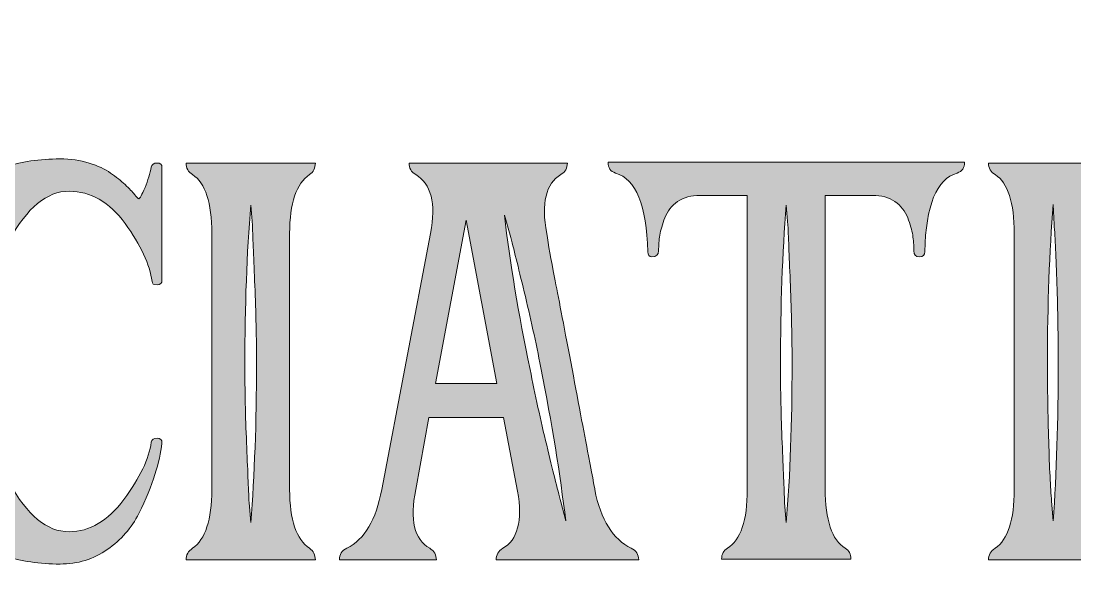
# Model space of a CAD drawing. Extents: x 68 to 882, y -1074 to 317.
# Drawn here: x 480.8 to 733.6, y -704 to -571.7 of the extents above; entities that cross this region are included whole.
import ezdxf

# ---------------------------------------------------------------- set-up
doc = ezdxf.new("R2010")
doc.units = 0
doc.header["$MEASUREMENT"] = 0
doc.layers.add('Layer 1', color=7, linetype='Continuous', lineweight=0)

# ---------------------------------------------------------------- blocks, each defined once
blk = doc.blocks.new('Block_7')
at = {"layer": 'Layer 1', "true_color": 0x000000, "transparency": 33554687}
h = blk.add_hatch(color=18, dxfattribs=at)
h.dxf.hatch_style = 2
edge = h.paths.add_edge_path()
edge.add_spline(control_points=[(471.63, -618.34), (471.63, -618.34), (473.42, -615.75), (473.42, -615.75), (472.89, -616.29), (472.16, -617.02), (471.23, -617.94), (470.7, -618.47), (469.97, -619.47), (469.04, -620.93), (468.91, -621.06), (468.68, -621.36), (468.35, -621.82), (468.01, -622.29), (467.78, -622.65), (467.65, -622.92), (467.52, -623.05), (467.12, -623.84), (466.46, -625.3), (464.87, -628.22), (463.41, -632.4), (462.08, -637.83), (460.89, -643.8), (460.29, -649.11), (460.29, -653.75), (460.42, -664.89), (462.41, -674.37), (466.26, -682.19), (467.72, -685.11), (469.37, -687.56), (471.23, -689.55), (471.23, -689.55), (473.42, -691.74), (473.42, -691.74), (473.02, -691.21), (472.36, -690.41), (471.43, -689.35), (469.97, -687.23), (468.65, -684.65), (467.45, -681.59), (464.53, -674.17), (463.08, -664.89), (463.08, -653.75), (462.94, -649.5), (463.34, -644.33), (464.27, -638.23), (465.33, -632.66), (466.46, -628.55), (467.65, -625.9), (467.78, -625.64), (467.95, -625.2), (468.15, -624.61), (468.35, -624.01), (468.51, -623.65), (468.65, -623.51), (468.78, -623.25), (468.94, -622.88), (469.14, -622.42), (469.34, -621.96), (469.51, -621.66), (469.64, -621.52), (470.44, -619.93), (471.1, -618.87), (471.63, -618.34)], knot_values=[0, 0, 0, 0, 1, 1, 1, 2, 2, 2, 3, 3, 3, 4, 4, 4, 5, 5, 5, 6, 6, 6, 7, 7, 7, 8, 8, 8, 9, 9, 9, 10, 10, 10, 11, 11, 11, 12, 12, 12, 13, 13, 13, 14, 14, 14, 15, 15, 15, 16, 16, 16, 17, 17, 17, 18, 18, 18, 19, 19, 19, 20, 20, 20, 21, 21, 21, 21], degree=3, periodic=0)
edge = h.paths.add_edge_path()
edge.add_spline(control_points=[(492.32, -612.57), (487.01, -612.57), (482.24, -616.48), (477.99, -624.31), (473.75, -632.13), (471.56, -641.88), (471.43, -653.55), (471.56, -665.08), (473.75, -674.77), (477.99, -682.59), (482.24, -690.41), (487.01, -694.32), (492.32, -694.32), (497.22, -694.32), (501.6, -691.74), (505.44, -686.57), (509.29, -681.39), (511.48, -676.82), (512.01, -672.84), (512.14, -672.18), (512.6, -671.85), (513.4, -671.85), (514.2, -671.85), (514.59, -672.24), (514.59, -673.04), (514.33, -675.3), (513.76, -677.81), (512.9, -680.6), (512.04, -683.38), (510.75, -686.5), (509.02, -689.95), (507.3, -693.4), (504.78, -696.28), (501.47, -698.6), (498.15, -700.92), (494.37, -702.08), (490.13, -702.08), (485.22, -702.08), (480.74, -701.42), (476.7, -700.09), (472.65, -698.77), (469.31, -697.04), (466.66, -694.92), (464, -692.8), (461.68, -690.25), (459.69, -687.26), (457.71, -684.28), (456.18, -681.36), (455.12, -678.51), (454.06, -675.66), (453.23, -672.51), (452.63, -669.06), (452.04, -665.62), (451.64, -662.77), (451.44, -660.51), (451.24, -658.26), (451.14, -655.93), (451.14, -653.55), (451.14, -653.55), (451.14, -653.35), (451.14, -653.35), (451.14, -650.96), (451.24, -648.64), (451.44, -646.39), (451.64, -644.13), (452.04, -641.28), (452.63, -637.83), (453.23, -634.39), (454.06, -631.24), (455.12, -628.39), (456.18, -625.54), (457.71, -622.62), (459.69, -619.63), (461.68, -616.65), (464, -614.1), (466.66, -611.98), (469.31, -609.86), (472.65, -608.13), (476.7, -606.8), (480.74, -605.48), (485.22, -604.81), (490.13, -604.81), (492.65, -604.81), (494.97, -605.15), (497.09, -605.81), (499.21, -606.47), (500.93, -607.27), (502.26, -608.2), (503.58, -609.13), (504.75, -610.05), (505.74, -610.98), (506.74, -611.91), (507.5, -612.71), (508.03, -613.37), (508.56, -614.03), (508.89, -614.36), (509.02, -614.36), (509.29, -614.36), (509.79, -613.47), (510.52, -611.68), (511.24, -609.89), (511.74, -608.26), (512.01, -606.8), (512.14, -606.14), (512.6, -605.81), (513.4, -605.81), (514.2, -605.81), (514.59, -606.14), (514.59, -606.8), (514.59, -606.8), (514.59, -633.86), (514.59, -633.86), (514.59, -634.65), (514.2, -635.05), (513.4, -635.05), (512.6, -635.05), (512.21, -634.78), (512.21, -634.25), (511.68, -630.14), (509.52, -625.5), (505.74, -620.33), (501.96, -615.16), (497.49, -612.57), (492.32, -612.57)], knot_values=[0, 0, 0, 0, 1, 1, 1, 2, 2, 2, 3, 3, 3, 4, 4, 4, 5, 5, 5, 6, 6, 6, 7, 7, 7, 8, 8, 8, 9, 9, 9, 10, 10, 10, 11, 11, 11, 12, 12, 12, 13, 13, 13, 14, 14, 14, 15, 15, 15, 16, 16, 16, 17, 17, 17, 18, 18, 18, 19, 19, 19, 20, 20, 20, 21, 21, 21, 22, 22, 22, 23, 23, 23, 24, 24, 24, 25, 25, 25, 26, 26, 26, 27, 27, 27, 28, 28, 28, 29, 29, 29, 30, 30, 30, 31, 31, 31, 32, 32, 32, 33, 33, 33, 34, 34, 34, 35, 35, 35, 36, 36, 36, 37, 37, 37, 38, 38, 38, 39, 39, 39, 40, 40, 40, 41, 41, 41, 41], degree=3, periodic=0)
h = blk.add_hatch(color=18, dxfattribs=at)
h.dxf.hatch_style = 2
edge = h.paths.add_edge_path()
edge.add_spline(control_points=[(535.88, -692.14), (536.8, -680.73), (537.27, -668.07), (537.27, -654.14), (537.27, -647.91), (537.13, -641.61), (536.87, -635.25), (536.6, -628.88), (536.4, -624.04), (536.27, -620.73), (536.27, -620.73), (535.88, -615.95), (535.88, -615.95), (534.95, -627.36), (534.48, -640.09), (534.48, -654.14), (534.48, -660.38), (534.61, -666.64), (534.88, -672.94), (535.15, -679.24), (535.34, -684.05), (535.48, -687.36), (535.48, -687.36), (535.88, -692.14), (535.88, -692.14)], knot_values=[0, 0, 0, 0, 1, 1, 1, 2, 2, 2, 3, 3, 3, 4, 4, 4, 5, 5, 5, 6, 6, 6, 7, 7, 7, 8, 8, 8, 8], degree=3, periodic=0)
edge = h.paths.add_edge_path()
edge.add_spline(control_points=[(545.22, -684.18), (545.22, -691.47), (546.81, -696.18), (550, -698.3), (550.92, -698.97), (551.39, -699.89), (551.39, -701.09), (551.39, -701.09), (520.36, -701.09), (520.36, -701.09), (520.36, -699.89), (520.89, -698.97), (521.95, -698.3), (525, -696.18), (526.53, -691.47), (526.53, -684.18), (526.53, -684.18), (526.53, -622.72), (526.53, -622.72), (526.53, -615.29), (525, -610.58), (521.95, -608.59), (520.89, -607.93), (520.36, -607), (520.36, -605.81), (520.36, -605.81), (551.39, -605.81), (551.39, -605.81), (551.39, -607), (550.92, -607.93), (550, -608.59), (546.81, -610.72), (545.22, -615.43), (545.22, -622.72), (545.22, -622.72), (545.22, -684.18), (545.22, -684.18)], knot_values=[0, 0, 0, 0, 1, 1, 1, 2, 2, 2, 3, 3, 3, 4, 4, 4, 5, 5, 5, 6, 6, 6, 7, 7, 7, 8, 8, 8, 9, 9, 9, 10, 10, 10, 11, 11, 11, 12, 12, 12, 12], degree=3, periodic=0)
h = blk.add_hatch(color=18, dxfattribs=at)
h.dxf.hatch_style = 2
edge = h.paths.add_edge_path()
edge.add_spline(control_points=[(602.91, -655.34), (604.1, -661.44), (605.42, -667.51), (606.89, -673.54), (608.34, -679.57), (609.47, -684.11), (610.27, -687.16), (610.27, -687.16), (611.46, -691.74), (611.46, -691.74), (610.13, -680.6), (608.14, -668.34), (605.49, -654.94), (604.3, -648.84), (602.97, -642.78), (601.51, -636.74), (600.05, -630.71), (598.93, -626.17), (598.13, -623.11), (598.13, -623.11), (596.74, -618.34), (596.74, -618.34), (598.06, -629.61), (600.12, -641.95), (602.91, -655.34)], knot_values=[0, 0, 0, 0, 1, 1, 1, 2, 2, 2, 3, 3, 3, 4, 4, 4, 5, 5, 5, 6, 6, 6, 7, 7, 7, 8, 8, 8, 8], degree=3, periodic=0)
edge = h.paths.add_edge_path()
edge.add_spline(control_points=[(580.23, -658.72), (580.23, -658.72), (594.95, -658.72), (594.95, -658.72), (594.95, -658.72), (587.59, -619.53), (587.59, -619.53), (587.59, -619.53), (580.23, -658.72), (580.23, -658.72)], knot_values=[0, 0, 0, 0, 1, 1, 1, 2, 2, 2, 3, 3, 3, 3], degree=3, periodic=0)
edge = h.paths.add_edge_path()
edge.add_spline(control_points=[(627.17, -698.3), (628.37, -698.83), (628.96, -699.76), (628.96, -701.09), (628.96, -701.09), (594.75, -701.09), (594.75, -701.09), (594.75, -699.89), (595.28, -698.97), (596.34, -698.3), (599.92, -696.31), (601.12, -691.74), (599.92, -684.58), (599.92, -684.58), (596.54, -666.87), (596.54, -666.87), (596.54, -666.87), (578.64, -666.87), (578.64, -666.87), (578.64, -666.87), (575.46, -684.18), (575.46, -684.18), (574, -691.47), (575.12, -696.18), (578.84, -698.3), (579.9, -698.97), (580.43, -699.89), (580.43, -701.09), (580.43, -701.09), (557.16, -701.09), (557.16, -701.09), (557.16, -699.76), (557.75, -698.83), (558.95, -698.3), (563.19, -696.18), (565.98, -691.47), (567.3, -684.18), (567.3, -684.18), (579.04, -622.72), (579.04, -622.72), (580.36, -615.43), (579.17, -610.72), (575.46, -608.59), (574.39, -607.93), (573.87, -607), (573.87, -605.81), (573.87, -605.81), (611.86, -605.81), (611.86, -605.81), (611.86, -607), (611.33, -607.93), (610.27, -608.59), (606.69, -610.72), (605.56, -615.43), (606.89, -622.72), (607.28, -625.37), (607.91, -628.88), (608.77, -633.26), (609.64, -637.63), (610.93, -644.4), (612.65, -653.55), (614.38, -662.7), (615.8, -670.22), (616.93, -676.12), (618.06, -682.03), (618.55, -684.71), (618.42, -684.18), (619.88, -691.47), (622.8, -696.18), (627.17, -698.3)], knot_values=[0, 0, 0, 0, 1, 1, 1, 2, 2, 2, 3, 3, 3, 4, 4, 4, 5, 5, 5, 6, 6, 6, 7, 7, 7, 8, 8, 8, 9, 9, 9, 10, 10, 10, 11, 11, 11, 12, 12, 12, 13, 13, 13, 14, 14, 14, 15, 15, 15, 16, 16, 16, 17, 17, 17, 18, 18, 18, 19, 19, 19, 20, 20, 20, 21, 21, 21, 22, 22, 22, 23, 23, 23, 23], degree=3, periodic=0)
h = blk.add_hatch(color=18, dxfattribs=at)
h.dxf.hatch_style = 2
edge = h.paths.add_edge_path()
edge.add_spline(control_points=[(664.37, -692.14), (665.3, -680.73), (665.76, -668.07), (665.76, -654.14), (665.76, -647.91), (665.63, -641.61), (665.37, -635.25), (665.1, -628.88), (664.9, -624.04), (664.77, -620.73), (664.77, -620.73), (664.37, -615.95), (664.37, -615.95), (663.44, -627.36), (662.98, -640.09), (662.98, -654.14), (662.98, -660.38), (663.11, -666.64), (663.38, -672.94), (663.64, -679.24), (663.84, -684.05), (663.97, -687.36), (663.97, -687.36), (664.37, -692.14), (664.37, -692.14)], knot_values=[0, 0, 0, 0, 1, 1, 1, 2, 2, 2, 3, 3, 3, 4, 4, 4, 5, 5, 5, 6, 6, 6, 7, 7, 7, 8, 8, 8, 8], degree=3, periodic=0)
edge = h.paths.add_edge_path()
edge.add_spline(control_points=[(621.61, -605.61), (621.61, -605.61), (707.14, -605.61), (707.14, -605.61), (707.14, -606.94), (706.54, -607.8), (705.35, -608.2), (700.44, -609.66), (697.85, -615.95), (697.59, -627.09), (697.59, -627.89), (697.16, -628.29), (696.3, -628.29), (695.43, -628.29), (695, -627.82), (695, -626.89), (695, -625.57), (694.9, -624.31), (694.7, -623.11), (694.51, -621.92), (694.11, -620.53), (693.51, -618.94), (692.91, -617.35), (691.89, -616.05), (690.43, -615.06), (688.97, -614.06), (687.18, -613.57), (685.06, -613.57), (685.06, -613.57), (673.72, -613.57), (673.72, -613.57), (673.72, -613.57), (673.72, -683.98), (673.72, -683.98), (673.72, -691.54), (675.31, -696.31), (678.49, -698.3), (679.42, -698.83), (679.89, -699.69), (679.89, -700.89), (679.89, -700.89), (648.86, -700.89), (648.86, -700.89), (648.86, -699.69), (649.32, -698.83), (650.25, -698.3), (653.43, -696.31), (655.02, -691.61), (655.02, -684.18), (655.02, -684.18), (655.02, -613.57), (655.02, -613.57), (655.02, -613.57), (643.68, -613.57), (643.68, -613.57), (641.56, -613.57), (639.77, -614.06), (638.31, -615.06), (636.85, -616.05), (635.83, -617.35), (635.23, -618.94), (634.63, -620.53), (634.24, -621.92), (634.04, -623.11), (633.84, -624.31), (633.74, -625.57), (633.74, -626.89), (633.74, -627.82), (633.21, -628.29), (632.15, -628.29), (631.48, -628.29), (631.15, -627.89), (631.15, -627.09), (630.89, -615.95), (628.3, -609.66), (623.4, -608.2), (622.2, -607.8), (621.61, -606.94), (621.61, -605.61)], knot_values=[0, 0, 0, 0, 1, 1, 1, 2, 2, 2, 3, 3, 3, 4, 4, 4, 5, 5, 5, 6, 6, 6, 7, 7, 7, 8, 8, 8, 9, 9, 9, 10, 10, 10, 11, 11, 11, 12, 12, 12, 13, 13, 13, 14, 14, 14, 15, 15, 15, 16, 16, 16, 17, 17, 17, 18, 18, 18, 19, 19, 19, 20, 20, 20, 21, 21, 21, 22, 22, 22, 23, 23, 23, 24, 24, 24, 25, 25, 25, 26, 26, 26, 26], degree=3, periodic=0)
h = blk.add_hatch(color=18, dxfattribs=at)
h.dxf.hatch_style = 2
edge = h.paths.add_edge_path()
edge.add_spline(control_points=[(728.42, -691.74), (729.22, -680.33), (729.61, -667.67), (729.61, -653.75), (729.61, -647.52), (729.51, -641.21), (729.31, -634.85), (729.12, -628.48), (728.88, -623.71), (728.62, -620.53), (728.62, -620.53), (728.42, -615.75), (728.42, -615.75), (727.49, -627.03), (727.03, -639.69), (727.03, -653.75), (727.03, -659.98), (727.13, -666.28), (727.33, -672.64), (727.52, -679.01), (727.75, -683.78), (728.02, -686.96), (728.02, -686.96), (728.42, -691.74), (728.42, -691.74)], knot_values=[0, 0, 0, 0, 1, 1, 1, 2, 2, 2, 3, 3, 3, 4, 4, 4, 5, 5, 5, 6, 6, 6, 7, 7, 7, 8, 8, 8, 8], degree=3, periodic=0)
edge = h.paths.add_edge_path()
edge.add_spline(control_points=[(756.27, -613.77), (756.27, -613.77), (737.77, -613.77), (737.77, -613.77), (737.77, -613.77), (737.77, -649.57), (737.77, -649.57), (737.77, -649.57), (743.93, -649.57), (743.93, -649.57), (748.44, -649.57), (751.86, -648.87), (754.18, -647.48), (756.5, -646.09), (757.92, -644.66), (758.45, -643.2), (758.59, -642.68), (758.98, -642.41), (759.65, -642.41), (760.44, -642.41), (760.84, -642.81), (760.84, -643.6), (760.84, -643.6), (760.84, -663.29), (760.84, -663.29), (760.84, -664.09), (760.44, -664.49), (759.65, -664.49), (758.98, -664.49), (758.59, -664.22), (758.45, -663.69), (757.26, -660.38), (753.68, -658.32), (747.71, -657.53), (747.71, -657.53), (737.77, -657.53), (737.77, -657.53), (737.77, -657.53), (737.77, -693.13), (737.77, -693.13), (737.77, -693.13), (756.27, -693.13), (756.27, -693.13), (758.52, -693.13), (760.38, -692.6), (761.84, -691.54), (763.29, -690.48), (764.32, -689.15), (764.92, -687.56), (765.52, -685.97), (765.88, -684.55), (766.01, -683.28), (766.14, -682.03), (766.21, -680.8), (766.21, -679.6), (766.21, -678.81), (766.68, -678.41), (767.6, -678.41), (768.53, -678.41), (769, -678.88), (769, -679.8), (769.26, -690.81), (771.78, -697.04), (776.56, -698.5), (777.88, -698.9), (778.54, -699.76), (778.54, -701.09), (778.54, -701.09), (712.9, -701.09), (712.9, -701.09), (712.9, -699.89), (713.43, -698.97), (714.5, -698.3), (717.54, -696.18), (719.07, -691.47), (719.07, -684.18), (719.07, -684.18), (719.07, -622.72), (719.07, -622.72), (719.07, -615.29), (717.54, -610.58), (714.5, -608.59), (713.43, -607.93), (712.9, -607), (712.9, -605.81), (712.9, -605.81), (778.54, -605.81), (778.54, -605.81), (778.54, -607.14), (777.88, -608), (776.56, -608.4), (771.78, -609.86), (769.26, -616.09), (769, -627.09), (769, -628.02), (768.53, -628.48), (767.6, -628.48), (766.68, -628.48), (766.21, -628.09), (766.21, -627.29), (766.21, -626.1), (766.14, -624.87), (766.01, -623.61), (765.88, -622.35), (765.52, -620.93), (764.92, -619.33), (764.32, -617.74), (763.29, -616.42), (761.84, -615.36), (760.38, -614.3), (758.52, -613.77), (756.27, -613.77)], knot_values=[0, 0, 0, 0, 1, 1, 1, 2, 2, 2, 3, 3, 3, 4, 4, 4, 5, 5, 5, 6, 6, 6, 7, 7, 7, 8, 8, 8, 9, 9, 9, 10, 10, 10, 11, 11, 11, 12, 12, 12, 13, 13, 13, 14, 14, 14, 15, 15, 15, 16, 16, 16, 17, 17, 17, 18, 18, 18, 19, 19, 19, 20, 20, 20, 21, 21, 21, 22, 22, 22, 23, 23, 23, 24, 24, 24, 25, 25, 25, 26, 26, 26, 27, 27, 27, 28, 28, 28, 29, 29, 29, 30, 30, 30, 31, 31, 31, 32, 32, 32, 33, 33, 33, 34, 34, 34, 35, 35, 35, 36, 36, 36, 37, 37, 37, 37], degree=3, periodic=0)
at = {"layer": 'Layer 1'}
for points, knots in [([(492.32, -612.57), (487.01, -612.57), (482.24, -616.48), (477.99, -624.31), (473.75, -632.13), (471.56, -641.88), (471.43, -653.55), (471.56, -665.08), (473.75, -674.77), (477.99, -682.59), (482.24, -690.41), (487.01, -694.32), (492.32, -694.32), (497.22, -694.32), (501.6, -691.74), (505.44, -686.57), (509.29, -681.39), (511.48, -676.82), (512.01, -672.84), (512.14, -672.18), (512.6, -671.85), (513.4, -671.85), (514.2, -671.85), (514.59, -672.24), (514.59, -673.04), (514.33, -675.3), (513.76, -677.81), (512.9, -680.6), (512.04, -683.38), (510.75, -686.5), (509.02, -689.95), (507.3, -693.4), (504.78, -696.28), (501.47, -698.6), (498.15, -700.92), (494.37, -702.08), (490.13, -702.08), (485.22, -702.08), (480.74, -701.42), (476.7, -700.09), (472.65, -698.77), (469.31, -697.04), (466.66, -694.92), (464, -692.8), (461.68, -690.25), (459.69, -687.26), (457.71, -684.28), (456.18, -681.36), (455.12, -678.51), (454.06, -675.66), (453.23, -672.51), (452.63, -669.06), (452.04, -665.62), (451.64, -662.77), (451.44, -660.51), (451.24, -658.26), (451.14, -655.93), (451.14, -653.55), (451.14, -653.55), (451.14, -653.35), (451.14, -653.35), (451.14, -650.96), (451.24, -648.64), (451.44, -646.39), (451.64, -644.13), (452.04, -641.28), (452.63, -637.83), (453.23, -634.39), (454.06, -631.24), (455.12, -628.39), (456.18, -625.54), (457.71, -622.62), (459.69, -619.63), (461.68, -616.65), (464, -614.1), (466.66, -611.98), (469.31, -609.86), (472.65, -608.13), (476.7, -606.8), (480.74, -605.48), (485.22, -604.81), (490.13, -604.81), (492.65, -604.81), (494.97, -605.15), (497.09, -605.81), (499.21, -606.47), (500.93, -607.27), (502.26, -608.2), (503.58, -609.13), (504.75, -610.05), (505.74, -610.98), (506.74, -611.91), (507.5, -612.71), (508.03, -613.37), (508.56, -614.03), (508.89, -614.36), (509.02, -614.36), (509.29, -614.36), (509.79, -613.47), (510.52, -611.68), (511.24, -609.89), (511.74, -608.26), (512.01, -606.8), (512.14, -606.14), (512.6, -605.81), (513.4, -605.81), (514.2, -605.81), (514.59, -606.14), (514.59, -606.8), (514.59, -606.8), (514.59, -633.86), (514.59, -633.86), (514.59, -634.65), (514.2, -635.05), (513.4, -635.05), (512.6, -635.05), (512.21, -634.78), (512.21, -634.25), (511.68, -630.14), (509.52, -625.5), (505.74, -620.33), (501.96, -615.16), (497.49, -612.57), (492.32, -612.57)], [0, 0, 0, 0, 1, 1, 1, 2, 2, 2, 3, 3, 3, 4, 4, 4, 5, 5, 5, 6, 6, 6, 7, 7, 7, 8, 8, 8, 9, 9, 9, 10, 10, 10, 11, 11, 11, 12, 12, 12, 13, 13, 13, 14, 14, 14, 15, 15, 15, 16, 16, 16, 17, 17, 17, 18, 18, 18, 19, 19, 19, 20, 20, 20, 21, 21, 21, 22, 22, 22, 23, 23, 23, 24, 24, 24, 25, 25, 25, 26, 26, 26, 27, 27, 27, 28, 28, 28, 29, 29, 29, 30, 30, 30, 31, 31, 31, 32, 32, 32, 33, 33, 33, 34, 34, 34, 35, 35, 35, 36, 36, 36, 37, 37, 37, 38, 38, 38, 39, 39, 39, 40, 40, 40, 41, 41, 41, 41]), ([(545.22, -684.18), (545.22, -691.47), (546.81, -696.18), (550, -698.3), (550.92, -698.97), (551.39, -699.89), (551.39, -701.09), (551.39, -701.09), (520.36, -701.09), (520.36, -701.09), (520.36, -699.89), (520.89, -698.97), (521.95, -698.3), (525, -696.18), (526.53, -691.47), (526.53, -684.18), (526.53, -684.18), (526.53, -622.72), (526.53, -622.72), (526.53, -615.29), (525, -610.58), (521.95, -608.59), (520.89, -607.93), (520.36, -607), (520.36, -605.81), (520.36, -605.81), (551.39, -605.81), (551.39, -605.81), (551.39, -607), (550.92, -607.93), (550, -608.59), (546.81, -610.72), (545.22, -615.43), (545.22, -622.72), (545.22, -622.72), (545.22, -684.18), (545.22, -684.18)], [0, 0, 0, 0, 1, 1, 1, 2, 2, 2, 3, 3, 3, 4, 4, 4, 5, 5, 5, 6, 6, 6, 7, 7, 7, 8, 8, 8, 9, 9, 9, 10, 10, 10, 11, 11, 11, 12, 12, 12, 12]), ([(627.17, -698.3), (628.37, -698.83), (628.96, -699.76), (628.96, -701.09), (628.96, -701.09), (594.75, -701.09), (594.75, -701.09), (594.75, -699.89), (595.28, -698.97), (596.34, -698.3), (599.92, -696.31), (601.12, -691.74), (599.92, -684.58), (599.92, -684.58), (596.54, -666.87), (596.54, -666.87), (596.54, -666.87), (578.64, -666.87), (578.64, -666.87), (578.64, -666.87), (575.46, -684.18), (575.46, -684.18), (574, -691.47), (575.12, -696.18), (578.84, -698.3), (579.9, -698.97), (580.43, -699.89), (580.43, -701.09), (580.43, -701.09), (557.16, -701.09), (557.16, -701.09), (557.16, -699.76), (557.75, -698.83), (558.95, -698.3), (563.19, -696.18), (565.98, -691.47), (567.3, -684.18), (567.3, -684.18), (579.04, -622.72), (579.04, -622.72), (580.36, -615.43), (579.17, -610.72), (575.46, -608.59), (574.39, -607.93), (573.87, -607), (573.87, -605.81), (573.87, -605.81), (611.86, -605.81), (611.86, -605.81), (611.86, -607), (611.33, -607.93), (610.27, -608.59), (606.69, -610.72), (605.56, -615.43), (606.89, -622.72), (607.28, -625.37), (607.91, -628.88), (608.77, -633.26), (609.64, -637.63), (610.93, -644.4), (612.65, -653.55), (614.38, -662.7), (615.8, -670.22), (616.93, -676.12), (618.06, -682.03), (618.55, -684.71), (618.42, -684.18), (619.88, -691.47), (622.8, -696.18), (627.17, -698.3)], [0, 0, 0, 0, 1, 1, 1, 2, 2, 2, 3, 3, 3, 4, 4, 4, 5, 5, 5, 6, 6, 6, 7, 7, 7, 8, 8, 8, 9, 9, 9, 10, 10, 10, 11, 11, 11, 12, 12, 12, 13, 13, 13, 14, 14, 14, 15, 15, 15, 16, 16, 16, 17, 17, 17, 18, 18, 18, 19, 19, 19, 20, 20, 20, 21, 21, 21, 22, 22, 22, 23, 23, 23, 23]), ([(621.61, -605.61), (621.61, -605.61), (707.14, -605.61), (707.14, -605.61), (707.14, -606.94), (706.54, -607.8), (705.35, -608.2), (700.44, -609.66), (697.85, -615.95), (697.59, -627.09), (697.59, -627.89), (697.16, -628.29), (696.3, -628.29), (695.43, -628.29), (695, -627.82), (695, -626.89), (695, -625.57), (694.9, -624.31), (694.7, -623.11), (694.51, -621.92), (694.11, -620.53), (693.51, -618.94), (692.91, -617.35), (691.89, -616.05), (690.43, -615.06), (688.97, -614.06), (687.18, -613.57), (685.06, -613.57), (685.06, -613.57), (673.72, -613.57), (673.72, -613.57), (673.72, -613.57), (673.72, -683.98), (673.72, -683.98), (673.72, -691.54), (675.31, -696.31), (678.49, -698.3), (679.42, -698.83), (679.89, -699.69), (679.89, -700.89), (679.89, -700.89), (648.86, -700.89), (648.86, -700.89), (648.86, -699.69), (649.32, -698.83), (650.25, -698.3), (653.43, -696.31), (655.02, -691.61), (655.02, -684.18), (655.02, -684.18), (655.02, -613.57), (655.02, -613.57), (655.02, -613.57), (643.68, -613.57), (643.68, -613.57), (641.56, -613.57), (639.77, -614.06), (638.31, -615.06), (636.85, -616.05), (635.83, -617.35), (635.23, -618.94), (634.63, -620.53), (634.24, -621.92), (634.04, -623.11), (633.84, -624.31), (633.74, -625.57), (633.74, -626.89), (633.74, -627.82), (633.21, -628.29), (632.15, -628.29), (631.48, -628.29), (631.15, -627.89), (631.15, -627.09), (630.89, -615.95), (628.3, -609.66), (623.4, -608.2), (622.2, -607.8), (621.61, -606.94), (621.61, -605.61)], [0, 0, 0, 0, 1, 1, 1, 2, 2, 2, 3, 3, 3, 4, 4, 4, 5, 5, 5, 6, 6, 6, 7, 7, 7, 8, 8, 8, 9, 9, 9, 10, 10, 10, 11, 11, 11, 12, 12, 12, 13, 13, 13, 14, 14, 14, 15, 15, 15, 16, 16, 16, 17, 17, 17, 18, 18, 18, 19, 19, 19, 20, 20, 20, 21, 21, 21, 22, 22, 22, 23, 23, 23, 24, 24, 24, 25, 25, 25, 26, 26, 26, 26]), ([(756.27, -613.77), (756.27, -613.77), (737.77, -613.77), (737.77, -613.77), (737.77, -613.77), (737.77, -649.57), (737.77, -649.57), (737.77, -649.57), (743.93, -649.57), (743.93, -649.57), (748.44, -649.57), (751.86, -648.87), (754.18, -647.48), (756.5, -646.09), (757.92, -644.66), (758.45, -643.2), (758.59, -642.68), (758.98, -642.41), (759.65, -642.41), (760.44, -642.41), (760.84, -642.81), (760.84, -643.6), (760.84, -643.6), (760.84, -663.29), (760.84, -663.29), (760.84, -664.09), (760.44, -664.49), (759.65, -664.49), (758.98, -664.49), (758.59, -664.22), (758.45, -663.69), (757.26, -660.38), (753.68, -658.32), (747.71, -657.53), (747.71, -657.53), (737.77, -657.53), (737.77, -657.53), (737.77, -657.53), (737.77, -693.13), (737.77, -693.13), (737.77, -693.13), (756.27, -693.13), (756.27, -693.13), (758.52, -693.13), (760.38, -692.6), (761.84, -691.54), (763.29, -690.48), (764.32, -689.15), (764.92, -687.56), (765.52, -685.97), (765.88, -684.55), (766.01, -683.28), (766.14, -682.03), (766.21, -680.8), (766.21, -679.6), (766.21, -678.81), (766.68, -678.41), (767.6, -678.41), (768.53, -678.41), (769, -678.88), (769, -679.8), (769.26, -690.81), (771.78, -697.04), (776.56, -698.5), (777.88, -698.9), (778.54, -699.76), (778.54, -701.09), (778.54, -701.09), (712.9, -701.09), (712.9, -701.09), (712.9, -699.89), (713.43, -698.97), (714.5, -698.3), (717.54, -696.18), (719.07, -691.47), (719.07, -684.18), (719.07, -684.18), (719.07, -622.72), (719.07, -622.72), (719.07, -615.29), (717.54, -610.58), (714.5, -608.59), (713.43, -607.93), (712.9, -607), (712.9, -605.81), (712.9, -605.81), (778.54, -605.81), (778.54, -605.81), (778.54, -607.14), (777.88, -608), (776.56, -608.4), (771.78, -609.86), (769.26, -616.09), (769, -627.09), (769, -628.02), (768.53, -628.48), (767.6, -628.48), (766.68, -628.48), (766.21, -628.09), (766.21, -627.29), (766.21, -626.1), (766.14, -624.87), (766.01, -623.61), (765.88, -622.35), (765.52, -620.93), (764.92, -619.33), (764.32, -617.74), (763.29, -616.42), (761.84, -615.36), (760.38, -614.3), (758.52, -613.77), (756.27, -613.77)], [0, 0, 0, 0, 1, 1, 1, 2, 2, 2, 3, 3, 3, 4, 4, 4, 5, 5, 5, 6, 6, 6, 7, 7, 7, 8, 8, 8, 9, 9, 9, 10, 10, 10, 11, 11, 11, 12, 12, 12, 13, 13, 13, 14, 14, 14, 15, 15, 15, 16, 16, 16, 17, 17, 17, 18, 18, 18, 19, 19, 19, 20, 20, 20, 21, 21, 21, 22, 22, 22, 23, 23, 23, 24, 24, 24, 25, 25, 25, 26, 26, 26, 27, 27, 27, 28, 28, 28, 29, 29, 29, 30, 30, 30, 31, 31, 31, 32, 32, 32, 33, 33, 33, 34, 34, 34, 35, 35, 35, 36, 36, 36, 37, 37, 37, 37]), ([(535.88, -692.14), (536.8, -680.73), (537.27, -668.07), (537.27, -654.14), (537.27, -647.91), (537.13, -641.61), (536.87, -635.25), (536.6, -628.88), (536.4, -624.04), (536.27, -620.73), (536.27, -620.73), (535.88, -615.95), (535.88, -615.95), (534.95, -627.36), (534.48, -640.09), (534.48, -654.14), (534.48, -660.38), (534.61, -666.64), (534.88, -672.94), (535.15, -679.24), (535.34, -684.05), (535.48, -687.36), (535.48, -687.36), (535.88, -692.14), (535.88, -692.14)], [0, 0, 0, 0, 1, 1, 1, 2, 2, 2, 3, 3, 3, 4, 4, 4, 5, 5, 5, 6, 6, 6, 7, 7, 7, 8, 8, 8, 8]), ([(664.37, -692.14), (665.3, -680.73), (665.76, -668.07), (665.76, -654.14), (665.76, -647.91), (665.63, -641.61), (665.37, -635.25), (665.1, -628.88), (664.9, -624.04), (664.77, -620.73), (664.77, -620.73), (664.37, -615.95), (664.37, -615.95), (663.44, -627.36), (662.98, -640.09), (662.98, -654.14), (662.98, -660.38), (663.11, -666.64), (663.38, -672.94), (663.64, -679.24), (663.84, -684.05), (663.97, -687.36), (663.97, -687.36), (664.37, -692.14), (664.37, -692.14)], [0, 0, 0, 0, 1, 1, 1, 2, 2, 2, 3, 3, 3, 4, 4, 4, 5, 5, 5, 6, 6, 6, 7, 7, 7, 8, 8, 8, 8]), ([(728.42, -691.74), (729.22, -680.33), (729.61, -667.67), (729.61, -653.75), (729.61, -647.52), (729.51, -641.21), (729.31, -634.85), (729.12, -628.48), (728.88, -623.71), (728.62, -620.53), (728.62, -620.53), (728.42, -615.75), (728.42, -615.75), (727.49, -627.03), (727.03, -639.69), (727.03, -653.75), (727.03, -659.98), (727.13, -666.28), (727.33, -672.64), (727.52, -679.01), (727.75, -683.78), (728.02, -686.96), (728.02, -686.96), (728.42, -691.74), (728.42, -691.74)], [0, 0, 0, 0, 1, 1, 1, 2, 2, 2, 3, 3, 3, 4, 4, 4, 5, 5, 5, 6, 6, 6, 7, 7, 7, 8, 8, 8, 8]), ([(602.91, -655.34), (604.1, -661.44), (605.42, -667.51), (606.89, -673.54), (608.34, -679.57), (609.47, -684.11), (610.27, -687.16), (610.27, -687.16), (611.46, -691.74), (611.46, -691.74), (610.13, -680.6), (608.14, -668.34), (605.49, -654.94), (604.3, -648.84), (602.97, -642.78), (601.51, -636.74), (600.05, -630.71), (598.93, -626.17), (598.13, -623.11), (598.13, -623.11), (596.74, -618.34), (596.74, -618.34), (598.06, -629.61), (600.12, -641.95), (602.91, -655.34)], [0, 0, 0, 0, 1, 1, 1, 2, 2, 2, 3, 3, 3, 4, 4, 4, 5, 5, 5, 6, 6, 6, 7, 7, 7, 8, 8, 8, 8]), ([(580.23, -658.72), (580.23, -658.72), (594.95, -658.72), (594.95, -658.72), (594.95, -658.72), (587.59, -619.53), (587.59, -619.53), (587.59, -619.53), (580.23, -658.72), (580.23, -658.72)], [0, 0, 0, 0, 1, 1, 1, 2, 2, 2, 3, 3, 3, 3])]:
    blk.add_open_spline(points, degree=3, knots=knots, dxfattribs=at)
blk = doc.blocks.new('Block_0')
at = {"layer": 'Layer 1', "color": 1, "lineweight": 35, "true_color": 0xff0000}
blk.add_open_spline([(675.92, 317.38), (675.92, 317.38), (269.82, 317.38), (269.82, 317.38), (269.82, 317.38), (68.48, 31.58), (68.48, 31.58), (68.48, 31.58), (68.48, -1074.32), (68.48, -1074.32), (68.48, -1074.32), (881.67, -1074.32), (881.67, -1074.32), (881.67, -1074.32), (881.67, 31.33), (881.67, 31.33), (881.67, 31.33), (675.92, 317.38), (675.92, 317.38)], degree=3, knots=[0, 0, 0, 0, 1, 1, 1, 2, 2, 2, 3, 3, 3, 4, 4, 4, 5, 5, 5, 6, 6, 6, 6], dxfattribs=at)
at = {"layer": 'Layer 1'}
blk.add_blockref('Block_7', (0, 0), dxfattribs=at)

msp = doc.modelspace()

# ---------------------------------------------------------------- block references
at = {"layer": 'Layer 1'}
msp.add_blockref('Block_0', (0, 0), dxfattribs=at)

doc.saveas('drawing.dxf')
